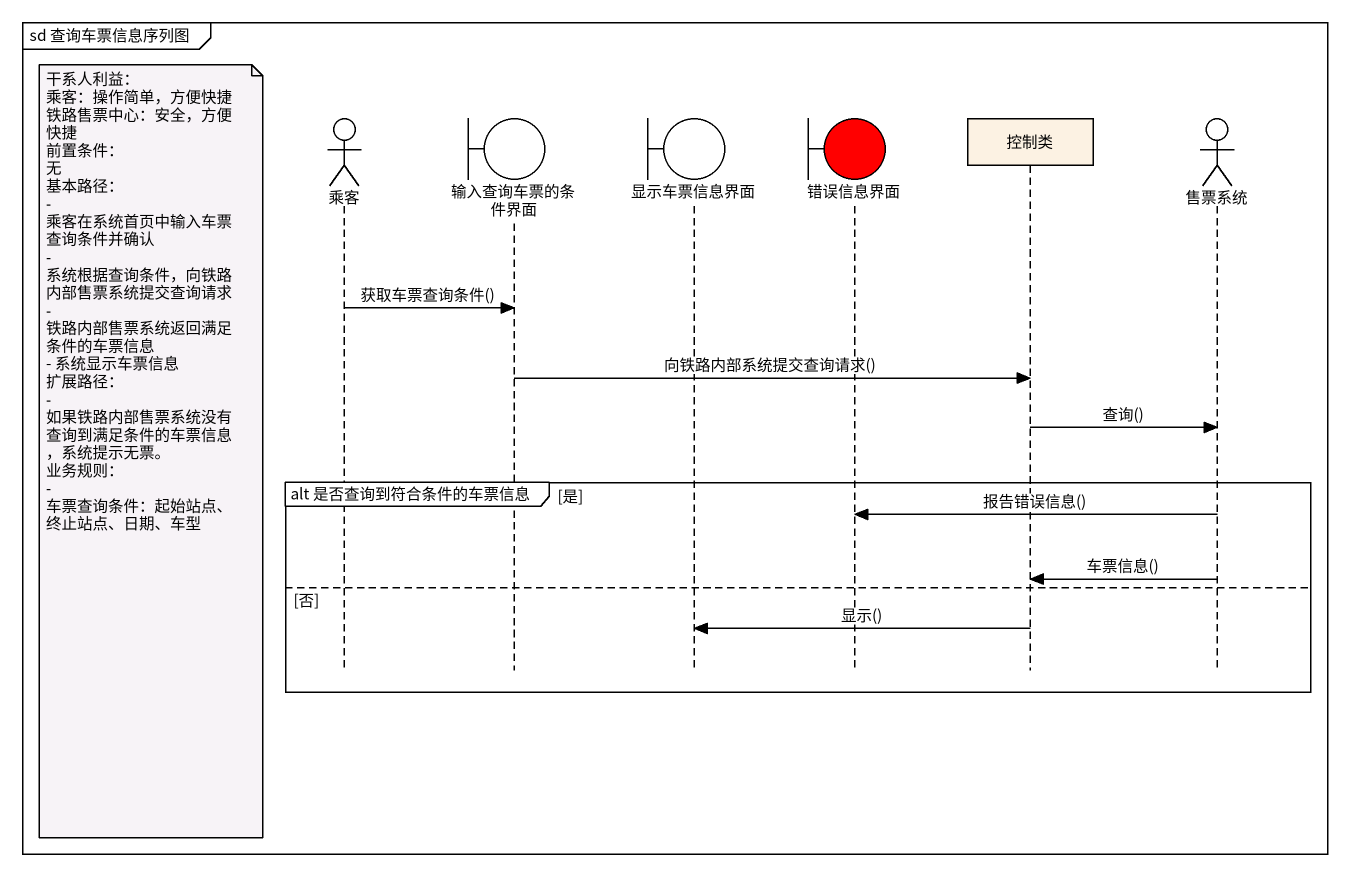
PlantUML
@startuml
mainframe sd 查询车票信息序列图
hide footbox
actor 乘客
boundary 输入查询车票的条件界面
boundary 显示车票信息界面
boundary 错误信息界面 #FF0000
participant 控制类
actor 售票系统

乘客 -> 输入查询车票的条件界面 : 获取车票查询条件()
输入查询车票的条件界面 -> 控制类 : 向铁路内部系统提交查询请求()
控制类 -> 售票系统 : 查询()
note left of 乘客
  干系人利益：
  乘客：操作简单，方便快捷
  铁路售票中心：安全，方便快捷
  前置条件：
  无
  基本路径：
  - 乘客在系统首页中输入车票查询条件并确认
  - 系统根据查询条件，向铁路内部售票系统提交查询请求
  - 铁路内部售票系统返回满足条件的车票信息
  - 系统显示车票信息
  扩展路径：
  - 如果铁路内部售票系统没有查询到满足条件的车票信息，系统提示无票。
  业务规则：
  - 车票查询条件：起始站点、终止站点、日期、车型
end note
group alt 是否查询到符合条件的车票信息 [是]
  售票系统 -> 错误信息界面 : 报告错误信息()
  售票系统 -> 控制类 : 车票信息()
else 否
  控制类 -> 显示车票信息界面 : 显示()
end
@enduml
